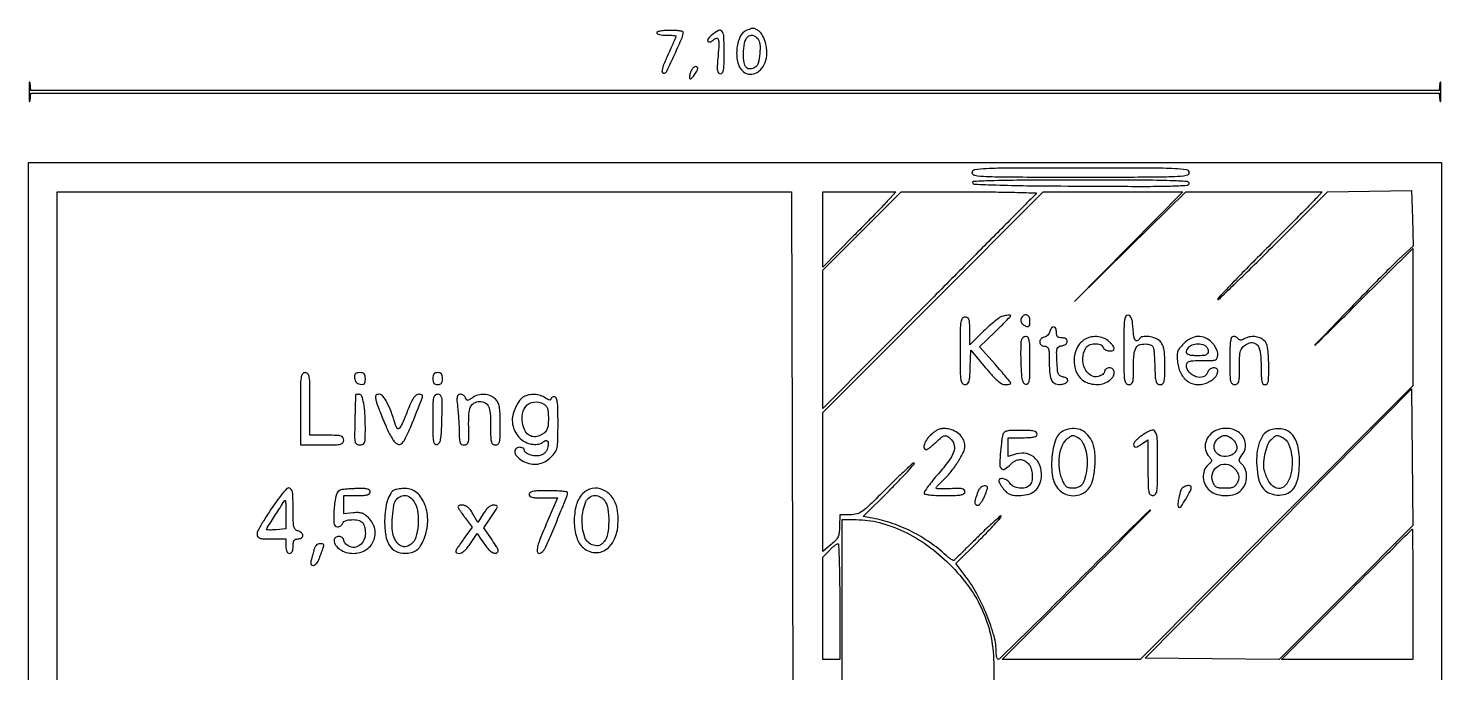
# Model space of a CAD drawing. Extents: x 42 to 629, y 10 to 640.
# Drawn here: x 42 to 629, y 372 to 640 of the extents above; entities that cross this region are included whole.
import ezdxf

# ---------------------------------------------------------------- set-up
doc = ezdxf.new("R2010")
doc.units = 0

msp = doc.modelspace()

# ---------------------------------------------------------------- linework, layer by layer
for points in [[(340.409037, 639.027669, 0.195965), (337.56986, 636.267394, 0.082685), (336.243035, 631.015665, 0.080342), (336.676527, 625.459896, 0.164441), (338.985872, 621.810357, 0.162628), (341.73813, 620.779974, 0.145166), (344.703046, 621.545029, 0.119446), (347.195996, 624.004377, 0.092505), (348.579506, 627.572109, 0.071212), (348.719135, 630.797725, 0.051438), (347.99693, 634.329444, 0.053553), (346.671198, 637.367216, 0.14115), (344.985656, 639.007677, 0.012192), (343.594823, 639.708955, 0.110006), (342.934309, 639.859087, 0.090476), (342.224935, 639.732864, 0.006932)], [(303, 638, 0.295869), (303.251055, 637.612873, 0.04382), (304.175, 637.29375, 0.037669), (305.467056, 637.07239, 0.023598), (307, 637, -0.008481), (308.533686, 636.973984, -0.014064), (309.825, 636.893755, -0.007689), (310.871983, 636.782831, -0.379222), (311, 636.638315, -0.100984), (310.94563, 636.37186, -0.000865), (310.11875, 634.43932, -0.002995), (309.149883, 632.222415, -0.001921), (308, 629.660273, 0.007077), (305.958078, 624.981967, 0.045937), (305.185455, 622.532772, 0.201187), (305.377372, 621.497541, 0.340339), (306.168338, 621.222779, 0.203738), (307.189054, 622.124767, 0.003371), (310.475654, 629.135878, 0.0054), (313.527648, 635.955273, 0.102864), (314, 638.226989, 0.354214), (313.753063, 638.531826, 0.017369), (312.384375, 638.772928, 0.021711), (310.608593, 638.944318, 0.013201), (308.5, 639, 0.017105), (306.39166, 638.927854, 0.027868), (304.615625, 638.70625, 0.026982), (303.292067, 638.391033, 0.332234)], [(325.860784, 637.08608, 0.0339), (325.011982, 636.2969, 0.054542), (324.418689, 635.508358, 0.074703), (324.145127, 634.836988, 0.261051), (324.266667, 634.402746, 0.152077), (324.65019, 634.200467, 0.098483), (325.155729, 634.206953, 0.081249), (325.707038, 634.421613, 0.063071), (326.216667, 634.816667, -0.109495), (327.649132, 635.729338, -0.416208), (328.513149, 635.32295, -0.098599), (328.813098, 633.280126, -0.010666), (328.467832, 628.5, 0.005772), (328.117978, 624.237334, 0.047963), (328.167388, 622.300579, 0.148595), (328.579915, 621.367785, 0.218212), (329.382512, 621, 0.248043), (330.213917, 621.439487, 0.105497), (330.70507, 622.641046, 0.038969), (330.945345, 625.037599, 0.005507), (331, 630, 0.010562), (330.86427, 636.424835, 0.14736), (330.111738, 638.587503, 0.371528), (328.669677, 638.928005, 0.05046)], [(344.93552, 635.577694, -0.157257), (345.833504, 633.334417, -0.039244), (345.794946, 629.335292, -0.038253), (345.147896, 625.438769, -0.194896), (343.885923, 623.693286, -0.114982), (341.789847, 622.973266, -0.242896), (340.233644, 623.585183, -0.14274), (339.27733, 625.63764, -0.038134), (339, 629.268615, -0.049093), (339.43348, 633.672847, -0.140586), (340.828097, 636.380962, -0.274585), (342.788924, 636.944671, -0.156778)], [(317.084336, 621.75, 0.02369), (316.792393, 620.851942, 0.03186), (316.619817, 620.014524, 0.033071), (316.569593, 619.331683, 0.191862), (316.698321, 619.001572, 0.426466), (317.288454, 618.993521, 0.027704), (318.547229, 620.420588, 0.030963), (319.686503, 622.066293, 0.136746), (320, 623.19113, 0.256948), (319.62183, 623.878434, 0.261696), (318.844527, 623.919558, 0.114566), (317.82945, 623.086561, 0.07358)], [(42.320074, 613.5, 0.004929), (42.344857, 610.986091, 0.02186), (42.43855, 609.510937, 0.62215), (42.577631, 609.46008, 0.172891), (42.723396, 609.75), (43.126717, 613), (335.5, 613), (627.873283, 613), (628.276604, 609.75, 0.172891), (628.422369, 609.46008, 0.62215), (628.56145, 609.510937, 0.02186), (628.655143, 610.986091, 0.004929), (628.679926, 613.5, 0.004929), (628.655143, 616.013909, 0.02186), (628.56145, 617.489063, 0.62215), (628.422369, 617.53992, 0.172891), (628.276604, 617.25), (627.873283, 614), (335.5, 614), (43.126717, 614), (42.723396, 617.25, 0.172891), (42.577631, 617.53992, 0.62215), (42.43855, 617.489063, 0.02186), (42.344857, 616.013909, 0.004929)], [(524, 580, -0.369158), (522.92677, 578.74448, -0.027963), (518.125, 578.261111, -0.010499), (508.503215, 578.035738, -0.000606), (479, 578, -0.000606), (449.496785, 578.035738, -0.010499), (439.875, 578.261111, -0.027963), (435.07323, 578.74448, -0.369158), (434, 580, -0.369158), (435.07323, 581.25552, -0.027963), (439.875, 581.738889, -0.010499), (449.496785, 581.964262, -0.000606), (479, 582, -0.000606), (508.503215, 581.964262, -0.010499), (518.125, 581.738889, -0.027963), (522.92677, 581.25552, -0.369158)], [(524, 575.489705, -0.396419), (523.145668, 574.581481, -0.008289), (516.399358, 574.280699, -0.007583), (505.00466, 574.134699, -0.000869), (479.333155, 574.239705, -0.001179), (456.728134, 574.424761, -0.005736), (443.916104, 574.706881, -0.003039), (435.171565, 575.053047, -0.310303), (434.249821, 575.75, -0.498713), (434.734311, 576.452714, -0.003493), (443.10154, 576.745378, -0.005902), (455.708479, 576.949295, -0.001092), (478.916667, 577, -0.000872), (504.749128, 576.95496, -0.0075), (516.28733, 576.741625, -0.008009), (523.145768, 576.401825, -0.39515)], [(611.186522, 544, 0.008587), (607.872438, 540.805901, 0.001605), (601.917929, 534.828125, 0.001719), (595.004342, 527.794618, 0.001571), (587.927839, 520.5, 0.00019), (576.341131, 508.471696, 0.951734), (576.411222, 508.397213, 0.018681), (577.960949, 509.820612, 0.000084), (593.787735, 525.491847), (617, 548.483694), (616.97583, 519.991847), (616.95166, 491.5), (560.388262, 434.75), (503.824864, 378), (475.168481, 378), (446.512098, 378), (477.5, 409, 0.000804), (489.345181, 420.887981, 0.001359), (499.229036, 430.89375, 0.000105), (508.020787, 439.846232, 0.664832), (507.956258, 440, 0.196844), (507.587101, 439.848809, 0.0001), (498.491946, 430.89375, 0.001325), (488.385397, 420.885992, 0.000805), (476.483886, 409, -0.001168), (464.565527, 397.114447, -0.001911), (454.405346, 387.10625, -0.000208), (445.304007, 378.216746, -0.195746), (444.771579, 378, -0.282261), (444.473729, 378.182699, -0.050183), (444.226651, 378.819533, -0.041338), (444.05594, 379.720836, -0.026145), (444, 380.789901, 0.067114), (443.077782, 387.629519, 0.028956), (440.126901, 396.359841, 0.028483), (435.945124, 405.224235, 0.03893), (431.141593, 412.627427), (427.216252, 417.754854), (436.608126, 427.107677, 0.004627), (440.207804, 430.759356, 0.007163), (443.241137, 433.985228, 0.002841), (445.770508, 436.785353, 0.184284), (446, 437.386867, 0.641242), (445.742147, 437.505251, 0.003875), (443.190965, 435.27792, 0.008301), (440.105947, 432.449233, 0.004623), (436.437327, 428.906617, -0.000066), (432.739669, 425.270268, -0.000103), (429.55216, 422.137734, -0.000028), (426.770034, 419.405024, -0.003649), (426.426896, 419.072902, -0.321674), (426.114688, 419.029113, -0.022495), (425.305918, 419.500899, -0.025184), (424.322008, 420.208409, -0.015679), (423.239569, 421.129665, 0.033524), (416.322306, 426.603822, 0.033828), (408.755704, 431.086216, 0.034387), (400.781103, 434.443066, 0.037496), (392.647222, 436.560979), (388.794443, 437.261144), (399.597079, 448.097381, 0.004331), (403.703335, 452.288399, 0.007213), (407.079566, 455.897348, 0.00208), (409.910784, 459.038761, 0.397891), (409.899715, 459.433618, 0.399003), (409.505205, 459.443919, 0.002032), (406.335079, 456.565243, 0.007129), (402.694964, 453.136024, 0.00428), (398.466912, 448.966809, -0.003566), (391.536952, 442.113735, -0.036935), (388.465922, 439.533064, -0.087913), (386.099123, 438.390821, -0.068674), (383.267054, 438), (379, 438), (378.927803, 433.25, -0.024273), (378.755147, 430.544701, -0.080014), (378.276463, 428.828181, -0.083595), (377.295487, 427.389517, -0.028053), (375.427803, 425.651508), (372, 422.803016), (372.003099, 451.651508), (372.006198, 480.5), (417.73015, 526.25), (463.454102, 572), (492.468716, 572), (521.483331, 572), (498.991666, 549.269824), (476.5, 526.539647), (499.590356, 549.269824), (522.680713, 572), (551.014671, 572), (579.348628, 572), (576.924314, 569.360744, -0.009058), (575.229735, 567.58171, -0.000451), (569.557455, 561.849081, -0.000727), (562.800606, 555.05244, -0.000525), (555.25, 547.495314, 0.002133), (547.870172, 540.061461, 0.003437), (541.654688, 533.659381, 0.000671), (536.237922, 527.987493, 0.192593), (536, 527.392723, 0.660088), (536.250742, 527.285548, 0.000549), (542.682812, 533.448556, 0.003107), (550.024823, 540.587138, 0.001809), (558.75, 549.239039), (581.5, 571.961772), (599, 572.230886), (616.5, 572.5), (616.796418, 561), (617.092837, 549.5)], [(399.924314, 569.32578, -0.007721), (398.359156, 567.651963, -0.000735), (394.46683, 563.628033, -0.000938), (389.809838, 558.845717, -0.00074), (384.75, 553.684482), (372, 540.717405), (372, 556.358702), (372, 572), (387.174314, 572), (402.348628, 572)], [(460.577833, 571.25, 0.001723), (459.971641, 570.644059, 0.000002), (447.145356, 557.734303, 0.000018), (432.800632, 543.295063, 0.000011), (415.911166, 526.292309), (372, 482.084617), (372, 510.781272), (372, 539.477926), (388.238634, 555.738963), (404.477268, 572), (432.9053, 572, -0.002475), (443.754855, 571.946295, -0.004299), (452.76067, 571.779688, -0.001055), (460.457772, 571.55482, -0.658221)], [(446.5, 520.294427, 0.095601), (445.404002, 519.80087, 0.013323), (443.398438, 518.306413, 0.014838), (441.098112, 516.381772, 0.012098), (438.75, 514.191732), (433, 508.562607), (433, 514.281303, 0.009164), (432.939787, 517.566364, 0.075086), (432.662567, 519.035163, 0.189446), (432.057168, 519.738236, 0.121963), (431, 520, 0.235138), (429.887801, 519.446349, 0.126958), (429.285714, 518, 0.033055), (429.042793, 514.801805, 0.002431), (429, 506, 0.00249), (429.043421, 497.279591, 0.032229), (429.284932, 494.039192, 0.120146), (429.872294, 492.559939, 0.243041), (430.95619, 492, 0.1554), (432.000213, 492.332512, 0.163766), (432.633085, 493.201463, 0.058991), (432.978821, 495.028883, 0.007019), (433.20619, 499.151165), (433.5, 506.30233), (439.450713, 499.151165, 0.010861), (442.330758, 495.839156, 0.029797), (444.546387, 493.674559, 0.042405), (446.314223, 492.387196, 0.137011), (447.700713, 492, 0.024665), (448.58184, 492.043493, 0.039219), (449.324584, 492.17638, 0.046519), (449.852923, 492.368287, 0.290104), (450, 492.600444, 0.172233), (449.857408, 493.002115, 0.002121), (448.093673, 495.154492, 0.005985), (445.997774, 497.629283, 0.003846), (443.510377, 500.4519), (437.020753, 507.702913), (443.510377, 513.93457, 0.003126), (445.998073, 516.353456, 0.004967), (448.093673, 518.458138, 0.001364), (449.888418, 520.306899, 0.194354), (450, 520.583113, 0.323995), (449.828432, 520.82009, 0.100284), (449.365021, 520.874842, 0.033237), (448.441703, 520.736482, 0.004327)], [(454.322898, 519.399075, 0.089203), (454.193534, 518.720843, 0.07897), (454.299018, 518.008817, 0.080028), (454.617582, 517.372891, 0.095843), (455.104283, 516.914388, 0.038296), (456.564468, 516.139447, 0.232123), (457.395857, 516.176726, 0.232998), (457.873075, 516.856634, 0.03856), (458, 518.5, 0.119778), (457.600617, 520.14326, 0.216845), (456.534089, 520.982817, 0.233995), (455.269027, 520.700036, 0.131946)], [(497, 506.573324, 0.002307), (497.042368, 497.388903, 0.0318), (497.284309, 494.071666, 0.122684), (497.884688, 492.570836, 0.24104), (499, 492, 0.148316), (500.073673, 492.32565, 0.181219), (500.682227, 493.172194, 0.060193), (500.946812, 494.990622, 0.006062), (501, 499.377555, -0.021201), (501.224532, 504.670399, -0.114849), (502.105105, 507.386716, -0.200517), (503.821831, 508.645851, -0.088027), (506.689528, 508.822258, -0.074641), (508.363481, 508.371261, -0.205712), (509.181538, 507.498152, -0.073487), (509.548515, 505.691351, -0.004621), (509.790442, 500.25, 0.00558), (510.015397, 495.400136, 0.052233), (510.351906, 493.339588, 0.157722), (510.983962, 492.373009, 0.171351), (512.040442, 492, 0.164703), (513.090486, 492.355536, 0.171047), (513.688764, 493.270639, 0.054661), (513.948134, 495.239201, 0.005447), (514, 500, 0.009023), (513.921557, 504.346312, 0.040348), (513.625, 506.875, 0.069191), (513.026722, 508.590516, 0.078078), (512, 510, 0.104855), (510.054094, 511.265049, 0.062681), (507.364287, 511.929869, 0.066645), (504.848609, 511.889652, 0.220509), (503.5, 511, -0.150694), (502.55072, 510.17063, -0.371603), (501.730574, 510.417724, -0.106642), (501.118952, 512.072143, -0.021007), (500.80226, 515.240634, 0.014771), (500.571935, 517.876727, 0.059101), (500.195722, 519.449745, 0.109659), (499.609692, 520.36149, 0.149402), (498.75, 520.813958, 0.319008), (497.798902, 520.378066, 0.100632), (497.274313, 518.810123, 0.028068), (497.043942, 515.332847, 0.002508)], [(454.425484, 510.666411, 0.080148), (454.236713, 509.765087, 0.006014), (454.150171, 507.255491, 0.008193), (454.131924, 504.244101, 0.006134), (454.206869, 500.92747, 0.006673), (454.428622, 496.330904, 0.04205), (454.768785, 494.01117, 0.099856), (455.337164, 492.767595, 0.190827), (456.25, 492.187735, 0.254458), (457.172769, 492.482856, 0.147333), (457.714867, 493.549111, 0.040489), (457.952782, 495.997685, 0.003982), (458, 501.926676, 0.005001), (457.945454, 507.379632, 0.032727), (457.711994, 510.10552, 0.08105), (457.254856, 511.519878, 0.281187), (456.468615, 512, 0.079427), (455.844943, 511.900298, 0.065403), (455.236749, 511.608258, 0.066643), (454.735525, 511.176243, 0.090225)], [(466.313926, 514.092454, -0.076712), (465.981704, 513.325776, -0.055901), (465.401283, 512.598717, -0.055901), (464.674224, 512.018296, -0.076712), (463.907546, 511.686074, 0.137684), (462.534188, 510.88246, 0.200837), (462.031922, 509.592571, 0.229825), (462.617124, 508.459891, 0.161921), (464, 508, -0.140474), (465.069552, 507.693463, -0.184439), (465.6773, 506.890306, -0.064066), (465.945096, 505.17688, -0.006771), (466, 501.122445, 0.023888), (466.230015, 496.310766, 0.10636), (467.081069, 493.63051, 0.190211), (468.663946, 492.362278, 0.111777), (471.11663, 492.173236, 0.076228), (472.895757, 492.719431, 0.227391), (473.669719, 493.689171, 0.318314), (473.283121, 494.629845, 0.106324), (471.807632, 495.172897, -0.096283), (470.542237, 495.610266, -0.167841), (469.823603, 496.440525, -0.074375), (469.443692, 498.045738, -0.009014), (469.204244, 501.674453, -0.007463), (469.079616, 505.456804, -0.079293), (469.294363, 506.978004, -0.196604), (469.931435, 507.755021, -0.088964), (471.204244, 508.174453, 0.115955), (472.852753, 508.817159, 0.243148), (473.484031, 509.997458, 0.281721), (472.859342, 511.051242, 0.131183), (471.25, 511.420599, -0.055027), (470.158466, 511.502255, -0.151336), (469.482957, 511.858241, -0.146756), (469.114667, 512.542166, -0.050677), (469, 513.670599, 0.085743), (468.72288, 515.274715, 0.274843), (467.920674, 515.939806, 0.286356), (466.984599, 515.541826, 0.089041)], [(480.360323, 510.539827, 0.130032), (477.472877, 507.119863, 0.100552), (476.298838, 502.36616, 0.101634), (477.076392, 497.574602, 0.136039), (479.672043, 494.043331, 0.083666), (482.22496, 492.650076, 0.072336), (485.227049, 492.078281, 0.073336), (488.227827, 492.387306, 0.090743), (490.777494, 493.556704, 0.090769), (492.371526, 495.172097, 0.140118), (492.983259, 497.022532, 0.212271), (492.430727, 498.416083, 0.196207), (491, 499, 0.072399), (490.235734, 498.888753, 0.087292), (489.5875, 498.564972, 0.100465), (489.154144, 498.083801, 0.13402), (489, 497.519052, -0.155025), (488.804272, 496.902945, -0.069426), (488.216064, 496.276377, -0.059027), (487.352187, 495.734266, -0.049189), (486.331282, 495.368298, -0.209801), (483.176339, 495.902395, -0.142031), (480.772214, 498.714639, -0.114457), (479.930091, 502.929054, -0.115686), (481.035184, 507.065741, -0.16589), (482.476995, 508.410582, -0.090905), (484.849347, 508.992433, -0.097529), (487.136167, 508.681263, -0.22223), (488.361626, 507.5, 0.188041), (489.246798, 506.526965, 0.086522), (490.916024, 506.031953, 0.106402), (492.427603, 506.178014, 0.32653), (493, 506.961045, 0.13221), (492.866145, 507.458419, 0.026125), (492.35711, 508.238726, 0.02602), (491.649286, 509.109937, 0.021616), (490.811439, 509.961045, 0.099294), (488.574001, 511.339254, 0.074845), (485.739198, 511.927882, 0.074043), (482.825856, 511.657648, 0.092942)], [(521.798406, 508.952252, 0.026253), (520.105869, 507.071991, 0.091404), (519.328387, 505.642395, 0.085772), (519.086274, 503.980656, 0.021453), (519.276952, 501.235249, 0.095322), (520.769203, 496.450386, 0.131586), (523.835081, 493.185991, 0.14224), (527.928577, 492.042082, 0.119165), (532.315741, 493.149704, 0.037305), (533.935169, 494.162945, 0.066069), (535.069071, 495.252832, 0.079562), (535.741372, 496.442282, 0.086065), (535.984687, 497.75, 0.275115), (535.41647, 498.731693, 0.17239), (534.06883, 498.959878, 0.124756), (532.542019, 498.274519, 0.162627), (531.710251, 497, -0.261453), (529.977533, 495.20317, -0.1591), (526.947474, 495.274247, -0.128434), (524.076468, 497.215222, -0.182189), (523, 500.071429, -0.14568), (523.302341, 501.087093, -0.177767), (524.092593, 501.675824, -0.064574), (525.753049, 501.942869, -0.007623), (529.5, 502, 0.006299), (533.647274, 502.05225, 0.087234), (535.111607, 502.347902, 0.229103), (535.779334, 503.06882, 0.074307), (536, 504.545455, 0.075857), (535.824198, 505.697555, 0.038394), (535.278977, 507.064205, 0.037017), (534.484837, 508.418504, 0.045294), (533.545455, 509.545455, 0.090972), (530.799657, 511.439933, 0.118795), (527.810979, 512.002409, 0.111338), (524.748969, 511.147654, 0.072983)], [(541, 502, 0.003852), (541.047257, 495.866382, 0.045528), (541.3, 493.5, 0.160003), (541.909584, 492.42216, 0.186821), (543, 492, 0.148316), (544.073673, 492.32565, 0.181219), (544.682227, 493.172194, 0.060193), (544.946812, 494.990622, 0.006062), (545, 499.377555, -0.0148), (545.141892, 504.169998, -0.085944), (545.717895, 506.6227, -0.141521), (546.950882, 508.137156, -0.066166), (549.221061, 509.302276, -0.187477), (551.310349, 509.242472, -0.182165), (552.842301, 507.787457, -0.088024), (553.742308, 504.599777, -0.024901), (554, 499.428571, 0.007764), (554.059956, 495.567661, 0.042072), (554.300481, 493.488095, 0.099111), (554.759206, 492.393418, 0.249066), (555.5, 492, 0.393926), (556.992877, 493.392205, 0.021923), (557.172863, 500.334373, 0.024792), (556.696051, 507.388418, 0.181496), (555.171259, 510.345012, 0.087639), (553.435356, 511.43511, 0.076724), (551.348232, 511.929867, 0.073421), (549.124849, 511.780744, 0.069574), (546.994947, 510.997296, -0.037319), (546.13183, 510.615166, -0.085757), (545.433998, 510.494591, -0.122593), (544.895305, 510.628687, -0.133099), (544.501671, 510.997296, 0.088053), (544.158675, 511.381163, 0.053314), (543.640716, 511.705456, 0.051312), (543.038146, 511.925633, 0.062027), (542.440983, 512, 0.298997), (541.712532, 511.521625, 0.066483), (541.286025, 510.015073, 0.030398), (541.0564, 507.23248, 0.005389)], [(530.418213, 508.393011, -0.093632), (531.022963, 508.019628, -0.066804), (531.53535, 507.408253, -0.064844), (531.881759, 506.662047, -0.076427), (532, 505.893011, -0.116622), (531.772963, 504.932859, -0.178926), (531.155709, 504.355167, -0.085373), (529.924976, 504.069773, -0.014383), (527.5, 504, -0.01852), (525.496591, 504.074233, -0.051836), (524.115385, 504.322222, -0.088723), (523.287744, 504.730437, -0.238261), (523, 505.3, -0.16202), (523.629203, 507.190768, -0.134112), (525.311989, 508.50128, -0.10873), (527.748227, 508.940632, -0.08224)], [(155, 482), (155, 467), (164, 467, 0.004487), (169.467166, 467.049067, 0.050222), (171.625, 467.305556, 0.168559), (172.613791, 467.915397, 0.17273), (173, 469, 0.142406), (172.688767, 470.070611, 0.183695), (171.875, 470.678571, 0.063075), (170.135837, 470.945542, 0.006583), (166, 471), (159, 471), (159, 484, 0.002682), (158.95637, 492.134523, 0.035495), (158.711538, 495.125, 0.134742), (158.106787, 496.477318, 0.224251), (157, 497, 0.245279), (155.882367, 496.416641, 0.119596), (155.283333, 494.875, 0.030926), (155.042075, 491.469187, 0.002222)], [(177.49547, 494.75, 0.068397), (177.705128, 493.757189, 0.098431), (178.166349, 492.989375, 0.099934), (178.880116, 492.464098, 0.072408), (179.828351, 492.180449, 0.053495), (180.933226, 492.137104, 0.18596), (181.569803, 492.43322, 0.157455), (181.90616, 493.120148, 0.035763), (182, 494.430449, 0.042426), (181.890313, 495.720814, 0.142849), (181.523026, 496.474638, 0.156024), (180.830905, 496.874683, 0.053685), (179.667119, 497, 0.048521), (178.526002, 496.889002, 0.153485), (177.859487, 496.52616, 0.158457), (177.532825, 495.855713, 0.052702)], [(210, 494.5, 0.044917), (210.106468, 493.317234, 0.124434), (210.45, 492.5625, 0.149477), (211.064742, 492.142566, 0.07578), (212, 492, 0.07578), (212.935258, 492.142566, 0.149477), (213.55, 492.5625, 0.124434), (213.893532, 493.317234, 0.044917), (214, 494.5, 0.044917), (213.893532, 495.682766, 0.124434), (213.55, 496.4375, 0.149477), (212.935258, 496.857434, 0.07578), (212, 497, 0.07578), (211.064742, 496.857434, 0.149477), (210.45, 496.4375, 0.124434), (210.106468, 495.682766, 0.044917)], [(177.93874, 487.75, 0.052898), (177.911405, 487.548148, 0.000124), (177.82581, 484.5625, 0.000814), (177.735655, 481.197493, 0.000506), (177.640321, 477.25, 0.003108), (177.526852, 470.543717, 0.052336), (177.734419, 468.339101, 0.206047), (178.402024, 467.373365, 0.140803), (179.701581, 467, 0.099619), (180.989027, 467.259078, 0.214947), (181.663678, 467.983003, 0.075956), (181.943237, 469.563137, 0.006279), (181.988994, 473.75, 0.012794), (181.8221, 479.880443, 0.032265), (181.299802, 484.312264, 0.043655), (180.499437, 487.214669, 0.313304), (179.369158, 488, 0.017121), (178.840061, 487.981878, 0.026144), (178.384195, 487.926562, 0.023962), (178.033859, 487.847874, 0.271822)], [(186.46921, 485.25, 0.02591), (186.932629, 483.731926, 0.005304), (187.917628, 481.104688, 0.005572), (189.130084, 478.073052, 0.005209), (190.436638, 475, 0.011771), (192.074561, 471.48412, 0.034215), (193.424216, 469.169556, 0.05123), (194.617716, 467.748793, 0.156373), (195.732851, 467.196983, 0.251175), (197.222874, 467.728912, 0.065978), (198.711663, 469.88664, 0.021998), (200.833623, 474.535358, 0.001863), (205.719382, 486.75, 0.143947), (205.765147, 487.252396, 0.173916), (205.523236, 487.656445, 0.119369), (204.984714, 487.916131, 0.052976), (204.195358, 488, 0.161679), (203.063371, 487.624138, 0.083542), (202.021289, 486.534151, 0.044819), (200.894217, 484.503315, 0.0108), (199.410379, 480.949013, -0.006818), (197.295792, 475.768192, -0.077258), (196.131695, 473.892153, -0.447418), (195.268913, 473.875055, -0.118967), (194.503687, 475.235479, 0.018035), (192.816705, 480.472556, 0.034364), (191.028236, 484.516538, 0.04143), (189.281985, 487.253517, 0.234163), (187.775449, 488, 0.058747), (186.759151, 487.880177, 0.226938), (186.27891, 487.491002, 0.150057), (186.169168, 486.742373, 0.023038)], [(210, 477.426676, 0.003739), (210.046696, 471.182953, 0.038603), (210.283456, 468.620232, 0.141275), (210.824156, 467.500853, 0.263156), (211.75, 467.188402, 0.211012), (212.68151, 467.83267, 0.090154), (213.240883, 469.27503, 0.035666), (213.568467, 472.018601, 0.004927), (213.784983, 477.761727, 0.003448), (213.919234, 484.174641, 0.045864), (213.73624, 486.527227, 0.172283), (213.145137, 487.582722, 0.18173), (212.034983, 488, 0.188369), (210.917623, 487.563561, 0.16033), (210.298116, 486.451055, 0.044063), (210.045934, 483.988945, 0.0035)], [(220.357544, 481.853309, -0.006151), (220.603614, 479.181518, -0.004607), (220.811278, 476.233424, -0.004658), (220.955381, 473.453714, -0.01062), (221, 471.353309, 0.014707), (221.070613, 468.953119, 0.095032), (221.367028, 467.784061, 0.189848), (221.979002, 467.20502, 0.095924), (223.037833, 467, 0.141778), (224.138078, 467.31838, 0.193177), (224.736798, 468.146849, 0.061344), (224.956839, 469.947431, 0.005563), (224.90214, 474.484037, -0.020475), (224.995418, 479.735119, -0.087036), (225.715761, 482.779523, -0.162523), (227.158247, 484.397232, -0.13083), (229.422445, 485, -0.116141), (231.700072, 484.463715, -0.173321), (233.103402, 483.002144, -0.088619), (233.81735, 480.147377, -0.017073), (234, 474.8, 0.005562), (234.051929, 470.131968, 0.057251), (234.314103, 468.225, 0.178181), (234.923195, 467.341652, 0.154838), (236, 467, 0.165398), (237.081504, 467.367819, 0.1727), (237.691176, 468.3125, 0.052938), (237.94985, 470.365904, 0.004884), (238, 475.5, 0.008091), (237.924472, 480.167298, 0.038985), (237.632353, 482.805147, 0.069381), (237.035762, 484.565463, 0.080195), (236, 486, 0.100761), (233.952656, 487.354724, 0.082839), (231.389304, 487.923662, 0.080368), (228.708251, 487.634926, 0.086046), (226.32398, 486.514371, -0.015608), (225.086382, 485.703889, -0.138013), (224.463939, 485.528742, -0.247997), (224.028507, 485.758867, -0.05807), (223.632859, 486.514371, 0.088688), (223.289846, 487.082318, 0.066536), (222.738542, 487.563597, 0.065633), (222.07142, 487.88893, 0.080839), (221.388928, 488, 0.176985), (220.557027, 487.696011, 0.177806), (220.119092, 486.927904, 0.060259), (220.045887, 485.333212, 0.007411)], [(247.749978, 486.919889, 0.099908), (246.042856, 485.402676, 0.046722), (244.485897, 482.872862, 0.045808), (243.372256, 479.973895, 0.069248), (243.003738, 477.29966, 0.084206), (243.572008, 473.976237, 0.077749), (245.210339, 470.923473, 0.080836), (247.630801, 468.614927, 0.104116), (250.463265, 467.440914, 0.029676), (252.082172, 467.235662, 0.045592), (253.493692, 467.270031, 0.05443), (254.658942, 467.53577, 0.090181), (255.535128, 468.029153, -0.075968), (256.798002, 468.788012, -0.319522), (257.611692, 468.598262, -0.204283), (257.948287, 467.583006, -0.040777), (257.628801, 465.657163, -0.069903), (257.203056, 464.607972, -0.068), (256.501545, 463.705674, -0.067118), (255.574396, 463.0152, -0.065137), (254.488186, 462.586391, -0.085578), (252.437111, 462.431931, -0.066427), (250.253027, 462.939252, -0.07521), (248.560976, 463.888008, -0.23141), (248, 465.035184, 0.196715), (247.849156, 465.403753, 0.086308), (247.4125, 465.716585, 0.066223), (246.765503, 465.929, 0.046275), (246, 466, 0.202808), (244.433136, 465.337194, 0.268897), (244.065123, 463.865617, 0.134024), (245.279771, 461.870055, 0.068369), (247.684259, 460.149704, 0.07543), (250.647458, 459.121683, 0.084647), (253.662792, 459.078046, 0.084243), (256.533688, 460.03743, 0.073834), (259.076923, 461.923077, 0.046212), (260.80333, 464.001936, 0.099033), (261.618056, 465.911578, 0.047173), (261.938177, 468.769194, 0.004321), (262, 475.923077, 0.004515), (261.946052, 481.897624, 0.029143), (261.716146, 484.903846, 0.068441), (261.274775, 486.490808, 0.299191), (260.5, 487, 0.068712), (259.926677, 486.920837, 0.085029), (259.440625, 486.689593, 0.099884), (259.115625, 486.346258, 0.140632), (259, 485.943296, -0.315737), (258.810193, 485.672683, -0.143156), (258.355897, 485.643982, -0.068119), (257.642663, 485.910261, -0.029426), (256.777494, 486.443296, 0.076172), (254.702624, 487.468605, 0.063627), (252.282234, 487.908611, 0.064225), (249.852399, 487.724736, 0.081079)], [(256.065741, 483.964816, -0.096905), (257.009261, 483.194619, -0.095288), (257.599778, 482.121313, -0.06076), (257.911168, 480.516152, -0.017562), (258, 477.987869, -0.018323), (257.901177, 475.292076, -0.071346), (257.544759, 473.665675, -0.100267), (256.817894, 472.501273, -0.058276), (255.548963, 471.440125, -0.09087), (253.265818, 470.478062, -0.125753), (251.054254, 470.550269, -0.130443), (249.205434, 471.664174, -0.1018), (247.942716, 473.650669, -0.09863), (247.077297, 478.794069, -0.160657), (248.575004, 482.915995, -0.20101), (251.90793, 484.766985, -0.151548)], [(417.194678, 471.510357, 0.058523), (415.344187, 469.541346, 0.073133), (414.161762, 467.332303, 0.131749), (414.024476, 465.691304, 0.362841), (414.851686, 465, 0.148199), (415.341219, 465.148355, 0.014022), (416.375333, 465.88125, 0.016971), (417.578106, 466.850972, 0.012564), (418.842584, 468, -0.016651), (421.302634, 470.199009, -0.135898), (422.662698, 470.816171, -0.205005), (423.866418, 470.510657, -0.045598), (425.463534, 469.040295, -0.147875), (426.582958, 466.674418, -0.131236), (426.275921, 463.960653, -0.068244), (424.27909, 460.390109, -0.016117), (419.982202, 455.059391, 0.006988), (417.690056, 452.319667, 0.010233), (415.757272, 449.840798, 0.006013), (414.212845, 447.721465, 0.155671), (414, 447.054393, 0.354824), (414.37159, 446.596692, 0.020882), (416.265378, 446.281012, 0.02156), (418.932969, 446.066335, 0.009298), (422.5, 446, 0.00607), (427.118747, 446.056075, 0.040148), (429.41253, 446.29673, 0.105061), (430.575342, 446.780348, 0.246652), (431, 447.588821, 0.197678), (430.680836, 448.364556, 0.147254), (429.85893, 448.811158, 0.056516), (428.222573, 448.962828, 0.008977), (424.998178, 448.838821, -0.008771), (422.69697, 448.749368, -0.014662), (420.759926, 448.764883, -0.008361), (419.196367, 448.84948, -0.394568), (418.998178, 449.062909, -0.175167), (419.12171, 449.40127, -0.008443), (419.920202, 450.323234, -0.012931), (420.933354, 451.396702, -0.008882), (422.134425, 452.562909, 0.036852), (425.212407, 455.905436, 0.026693), (428.142772, 460.03473, 0.025024), (430.396305, 464.028154, 0.116454), (431, 466.584997, 0.109745), (430.472036, 468.961446, 0.087453), (428.960171, 471.116822, 0.081098), (426.68065, 472.753848, 0.075721), (423.944678, 473.629665, 0.038058), (421.982826, 473.792027, 0.077836), (420.459659, 473.563589, 0.071251), (418.995196, 472.862507, 0.027697)], [(446.581741, 470.75, 0.016572), (446.374396, 469.519768, 0.004007), (446.115369, 467.471875, 0.004108), (445.856202, 465.116406, 0.004071), (445.634942, 462.75, 0.024421), (445.487484, 458.684552, 0.215357), (446.229589, 457.09509, 0.339862), (447.615202, 457.01947, 0.046205), (450, 459, -0.072462), (451.883951, 460.404815, -0.118739), (453.798041, 460.913357, -0.126594), (455.646727, 460.483353, -0.088945), (457.345012, 459.171259, -0.10835), (458.466639, 457.210959, -0.063378), (458.945799, 454.536182, -0.065004), (458.739131, 451.930616, -0.145111), (457.8, 450.2, -0.138498), (456.019454, 449.203677, -0.08374), (453.59156, 449.038771, -0.084404), (451.262736, 449.677483, -0.145121), (449.767927, 451, 0.107169), (448.585346, 452.215262, 0.088186), (446.921813, 452.93747, 0.13369), (445.560807, 452.893722, 0.329409), (445, 452.134859, 0.117439), (445.115258, 451.65091, 0.016758), (445.60882, 450.749863, 0.018289), (446.278991, 449.707092, 0.014683), (447.07258, 448.634859, 0.045391), (448.317348, 447.31793, 0.08154), (449.573978, 446.529877, 0.071445), (451.130497, 446.124544, 0.028034), (453.350074, 446, 0.05621), (456.956977, 446.406775, 0.099387), (459.67814, 447.630883, 0.110319), (461.53293, 449.70264, 0.08143), (462.585726, 452.605268, 0.106058), (462.461943, 457.386963, 0.131804), (460.339459, 461.278564, 0.143654), (456.719129, 463.370882, 0.134926), (452.445152, 463.244548), (449, 462.187201), (449, 466.093601), (449, 470), (455, 470, 0.010614), (458.035942, 470.064452, 0.050675), (459.75, 470.3125, 0.113455), (460.662288, 470.77697, 0.222027), (461, 471.5, 0.241099), (460.62337, 472.235664, 0.10357), (459.586509, 472.696282, 0.044455), (457.621211, 472.938845, 0.008488), (454.019052, 473, 0.007026), (449.817383, 472.940959, 0.066516), (448.044107, 472.65308, 0.166429), (447.117213, 471.986298, 0.10469)], [(472.20557, 472.952402, 0.213605), (468.774109, 469.401251, 0.063932), (467.094767, 461.880255, 0.062494), (467.358808, 453.841381, 0.150248), (469.954251, 448.548697, 0.101578), (472.716937, 446.600706, 0.10359), (476.004043, 445.916426, 0.103465), (479.292688, 446.608447, 0.101095), (482.059449, 448.56328, 0.128546), (484.013986, 452.153845, 0.042384), (484.967675, 458.136078, 0.04274), (484.892559, 464.36644, 0.095228), (483.553965, 468.895644, 0.081749), (481.492154, 471.662646, 0.106388), (478.814115, 473.324147, 0.104696), (475.655463, 473.752166, 0.077079)], [(477.985656, 470.007677, -0.144132), (479.744696, 468.275548, -0.056717), (481.061417, 465.103896, -0.051582), (481.753721, 461.236062, -0.052613), (481.632399, 457.334709, -0.025062), (480.850934, 453.189354, -0.091481), (479.766999, 450.754903, -0.143147), (478.183382, 449.460922, -0.100517), (475.91379, 449, -0.048769), (474.289362, 449.158822, -0.116892), (473.195059, 449.657585, -0.099525), (472.336518, 450.652365, -0.029469), (471.448973, 452.467881, -0.0701), (470.207812, 457.213503, -0.061933), (470.248072, 462.328572, -0.06698), (471.472607, 466.834728, -0.131303), (473.736157, 469.75, -0.016124), (475.044276, 470.67841, -0.131861), (475.732663, 470.908654, -0.124783), (476.460362, 470.770423, -0.01385)], [(504.253199, 470.75, 0.023886), (503.019689, 469.796903, 0.029751), (501.97496, 468.79375, 0.030591), (501.223137, 467.873581, 0.15371), (501.017281, 467.25, 0.144641), (501.260245, 466.383792, 0.279836), (501.880867, 466.072953, 0.111076), (502.995647, 466.421011, 0.021788), (504.777494, 467.556704), (507, 469.113408), (507, 457.556704, 0.003146), (507.045119, 450.385031, 0.039716), (507.293265, 447.694588, 0.14663), (507.901015, 446.475737, 0.207155), (509, 446, 0.22979), (510.109491, 446.538325, 0.130799), (510.712963, 447.9375, 0.034233), (510.956805, 451.03185, 0.00255), (511, 459.5, 0.006383), (510.871415, 469.571317, 0.129384), (510.025899, 472.480205, 0.383052), (508.229408, 473.033887, 0.044387)], [(535.465282, 473.048476, 0.109653), (532.642833, 471.102853, 0.118022), (531.000376, 468.19303, 0.124456), (530.899796, 464.978165, 0.130534), (532.349005, 462.166847, -0.029141), (533.219326, 461.084634, -0.1838), (533.395061, 460.411834, -0.167047), (533.086883, 459.755674, -0.023147), (531.974005, 458.709771, 0.129219), (530.379672, 456.407538, 0.103042), (529.946791, 453.407713, 0.099535), (530.749239, 450.396844, 0.111813), (532.634859, 448.07258, 0.095317), (535.774933, 446.451939, 0.07633), (539.553493, 445.94244, 0.079366), (543.166125, 446.587646, 0.120953), (545.825686, 448.314451, 0.097425), (547.342703, 450.734392, 0.08274), (547.944626, 453.694493, 0.086472), (547.548218, 456.569652, 0.123361), (546.196369, 458.75, -0.030147), (545.162719, 459.881551, -0.179136), (544.910998, 460.627568, -0.135446), (545.170481, 461.471363, -0.014732), (546.324963, 463.169571, 0.18328), (547.510953, 467.557393, 0.185614), (545.479958, 471.599594, 0.15356), (540.848937, 473.742573, 0.129152)], [(542.171259, 469.345012, -0.085735), (543.504667, 467.641689, -0.134414), (543.918741, 465.840018, -0.148302), (543.347635, 464.203593, -0.112765), (541.906859, 462.950153, -0.141953), (538.495853, 462.225353, -0.175536), (535.548726, 463.54209, -0.208263), (534.438182, 466.225215, -0.181282), (535.564855, 469.071664, -0.068986), (537.168284, 470.415319, -0.130324), (538.768634, 470.911311, -0.12866), (540.418817, 470.551709, -0.066369)], [(557.20557, 472.952402, 0.142863), (554.911242, 471.15161, 0.073138), (553.221787, 467.870629, 0.058878), (552.273024, 463.459965, 0.039482), (552.193843, 458.2967, 0.039228), (552.959937, 452.938209, 0.097499), (554.549426, 449.328665, 0.127575), (557.075246, 447.167175, 0.094957), (560.631661, 446.203169, 0.095533), (564.313321, 446.628935, 0.13475), (567.073554, 448.41185, 0.110683), (568.889757, 451.666939, 0.051477), (569.787076, 456.445959, 0.053954), (569.56985, 465.110708, 0.130332), (567.140306, 470.986573, 0.191406), (562.841526, 473.570897, 0.137023)], [(562.960558, 470.021109, -0.167929), (565.32651, 467.464295, -0.066943), (566.665179, 462.812558, -0.061409), (566.794491, 457.393265, -0.07438), (565.551027, 452.467881, -0.130462), (563.293283, 449.530033, -0.25022), (560.442068, 449.053133, -0.171526), (557.590787, 451.286159, -0.069083), (555.505392, 455.848762, -0.082274), (555.110924, 458.94827, -0.038551), (555.574865, 462.976945, -0.038195), (556.619643, 466.780497, -0.110692), (558.072082, 469.072082, -0.018411), (559.554049, 470.44875, -0.13074), (560.428826, 470.873211, -0.146688), (561.350894, 470.781116, -0.025142)], [(543.618798, 456.459036, -0.033585), (544.407979, 455.057707, -0.08452), (544.72747, 453.934433, -0.09096), (544.645993, 452.819513, -0.043316), (544.163289, 451.459036, -0.059901), (543.397823, 450.202609, -0.115441), (542.482286, 449.471162, -0.087156), (541.158786, 449.104375, -0.024123), (538.996688, 449, -0.022769), (536.767568, 449.10156, -0.097816), (535.498958, 449.474705, -0.129301), (534.65464, 450.242944, -0.053061), (533.948681, 451.634979, -0.182295), (533.938085, 455.573458, -0.189759), (536.533891, 458.456615, -0.187702), (540.423143, 458.81407, -0.179729)], [(146.68695, 445.75, 0.009705), (142.919935, 440.469068, 0.013857), (139.801111, 435.62982, 0.01124), (137.458684, 431.560386, 0.125609), (137, 429.763348, 0.165791), (137.305582, 428.867092, 0.158243), (138.100654, 428.323473, 0.062252), (139.711031, 428.061112, 0.00929), (143, 428), (149, 428), (149, 425, 0.033607), (149.088963, 423.677925, 0.082504), (149.375, 422.75, 0.12651), (149.851045, 422.202091, 0.152103), (150.5, 422, 0.152103), (151.148955, 422.202091, 0.12651), (151.625, 422.75, 0.082504), (151.911037, 423.677925, 0.033607), (152, 425, -0.030703), (152.092253, 426.500917, -0.116834), (152.416667, 427.375, -0.166173), (153.024683, 427.840542, -0.081208), (154, 428, 0.067406), (154.76449, 428.103532, 0.084175), (155.4125, 428.406365, 0.099595), (155.845846, 428.855833, 0.143115), (156, 429.383369, 0.129214), (155.850737, 429.951305, 0.073972), (155.4125, 430.514007, 0.065681), (154.764694, 430.986593, 0.060903), (154, 431.289749, -0.146917), (152.924362, 431.945571, -0.12961), (152.323398, 433.117769, -0.048454), (152.056382, 435.348614, -0.005574), (152, 440.40638, 0.013572), (151.827553, 446.758043, 0.184099), (150.901789, 448.839982, 0.412484), (149.386222, 448.848807, 0.038808)], [(171.864755, 448.332774, 0.276214), (169.947559, 446.362263, 0.036504), (168.981936, 440.36802, 0.03816), (168.920628, 434.508078, 0.395064), (170.531385, 433, 0.088478), (171.159833, 433.112085, 0.06652), (171.782009, 433.440625, 0.065663), (172.303843, 433.926585, 0.081035), (172.638374, 434.5, -0.233784), (173.792406, 435.564515, -0.062333), (176.333153, 435.97779, -0.060638), (179.045068, 435.748395, -0.145995), (180.8, 434.8, -0.096823), (181.26178, 434.113817, -0.03437), (181.6475, 432.989897, -0.032569), (181.911497, 431.665595, -0.032925), (182, 430.323053, -0.105746), (181.405043, 427.541378, -0.123456), (179.737605, 425.424066, -0.139165), (177.435606, 424.500649, -0.150197), (175.067058, 424.964112, -0.050401), (174.276387, 425.495934, -0.050245), (173.607198, 426.175695, -0.054881), (173.149455, 426.893776, -0.114966), (173, 427.535184, 0.135454), (172.845844, 428.093778, 0.100362), (172.4125, 428.56971, 0.086803), (171.764302, 428.890031, 0.071572), (171, 429, 0.072314), (170.230589, 428.888136, 0.08892), (169.583333, 428.5625, 0.10214), (169.153209, 428.075754, 0.130775), (169, 427.5, 0.151643), (169.633321, 425.459818, 0.092555), (171.433659, 423.663688, 0.079443), (174.057474, 422.424943, 0.070753), (177.045455, 422, 0.136497), (182.120062, 423.411639, 0.155271), (185.436688, 427.192518, 0.158571), (185.919506, 432.129985, 0.143052), (183.445606, 436.645303, 0.037137), (181.961257, 437.924136, 0.078557), (180.617813, 438.623764, 0.074315), (179.075826, 438.896365, 0.030434), (176.945606, 438.823422), (173, 438.447148), (173, 442.223574), (173, 446), (178.5, 446, 0.01212), (181.247932, 446.066617, 0.054498), (182.833333, 446.318182, 0.118311), (183.683247, 446.784456, 0.211442), (184, 447.5, 0.204567), (183.696808, 448.210046, 0.127156), (182.894334, 448.659665, 0.057551), (181.386191, 448.876471, 0.012474), (178.75, 448.883999, 0.00687), (176.620125, 448.807647, 0.007579), (174.561834, 448.674226, 0.007117), (172.809225, 448.508778, 0.03796)], [(194.22896, 448.330706, 0.159627), (192.518433, 446.892546, 0.059342), (191.173183, 444.009341, 0.048075), (190.290806, 440.098997, 0.031475), (190, 435.483918, 0.038755), (190.471637, 429.408237, 0.100015), (191.990867, 425.301318, 0.140229), (194.603792, 422.922756, 0.112609), (198.315741, 422.031803, 0.0592), (201.130062, 422.333997, 0.103161), (203.254334, 423.310355, 0.094721), (204.927946, 425.123155, 0.04403), (206.379747, 427.991063, 0.08721), (207.891646, 435.203518, 0.097847), (206.746141, 442.194068, 0.121541), (203.351558, 447.162401, 0.191099), (198.561439, 448.921053, 0.013877), (197.296138, 448.85325, 0.013536), (196.02593, 448.715073, 0.013555), (194.918013, 448.533394, 0.048259)], [(250, 446.5, 0.219686), (250.333043, 445.778586, 0.114574), (251.231175, 445.313699, 0.051495), (252.916212, 445.064907, 0.010923), (255.887051, 445), (261.774103, 445), (257.92298, 436.06724, 0.005111), (254.815536, 428.651887, 0.032498), (253.525064, 424.77893, 0.093633), (253.383227, 422.754198, 0.380408), (254.231077, 422, 0.145893), (254.877881, 422.192833, 0.051989), (255.633157, 422.807813, 0.046146), (256.369615, 423.697734, 0.039996), (256.970903, 424.75, 0.011025), (259.159173, 429.68798, 0.003043), (262.37934, 437.543997, 0.000781), (265.78138, 446.028015, 0.095237), (266, 447.165377, 0.372568), (265.712602, 447.497538, 0.010075), (263.65, 447.75483, 0.016201), (261.067295, 447.939945, 0.009789), (258, 448, 0.006994), (253.808516, 447.94137, 0.039364), (251.583333, 447.703125, 0.093584), (250.413981, 447.246922, 0.258593)], [(272.235287, 446.75, 0.124505), (269.566834, 441.93835, 0.068245), (268.739183, 435.207037, 0.069123), (269.748223, 428.61817, 0.140994), (272.548881, 424.25, 0.195815), (278.172072, 422.300076, 0.204771), (283.422427, 424.881141, 0.136525), (286.637182, 431.735224, 0.088389), (286.556738, 440.549255, 0.112718), (284.476654, 445.335974, 0.132714), (280.621341, 448.406, 0.151001), (276.129985, 448.896889, 0.157748)], [(436.097825, 446.850777, 0.010883), (435.231542, 444.180137, 0.086085), (435.076252, 442.893937, 0.246513), (435.456154, 442.25289, 0.138992), (436.34831, 442, 0.197327), (436.96998, 442.255285, 0.040271), (437.762107, 443.175, 0.036785), (438.567528, 444.46836, 0.027292), (439.267865, 446, 0.006709), (440.213747, 448.506295, 0.10286), (440.344326, 449.416697, 0.313438), (439.996806, 449.855328, 0.073457), (439.01738, 450, 0.125867), (438.181295, 449.786141, 0.080772), (437.387091, 449.167168, 0.064083), (436.67812, 448.173205, 0.03906)], [(520.660333, 448.25, 0.008661), (519.797336, 444.833553, 0.033485), (519.442369, 442.677294, 0.064532), (519.483944, 441.40528, 0.367648), (519.960624, 441, 0.25444), (520.806031, 441.459991, 0.009241), (522.806806, 444.68196, 0.013197), (524.617832, 447.913353, 0.121705), (525, 449.460162, 0.381604), (524.448313, 450.077752, 0.096436), (522.985968, 449.960994, 0.073962), (521.397584, 449.252415, 0.186826)], [(149, 438.105035), (149, 432.210071), (145, 431.82861, -0.010385), (143.466217, 431.714426, -0.017448), (142.175, 431.690346, -0.011701), (141.152752, 431.730895, -0.395866), (141, 431.893594, -0.142483), (141.204263, 432.595839, -0.000908), (144.742127, 438.14054, -0.000601), (148.356488, 443.76761, -0.245689), (148.75, 443.991254, -0.409963), (148.851466, 443.898017, -0.001765), (148.926562, 442.265785, -0.006637), (148.982035, 440.364831, -0.003975)], [(202.582913, 442.839664, -0.09145), (203.821701, 438.760816, -0.050199), (203.885333, 433.524378, -0.050676), (202.951737, 428.654929, -0.150994), (201.082571, 425.865779, -0.109305), (199.021309, 424.837041, -0.159476), (197.012455, 424.980155, -0.13489), (195.237344, 426.345273, -0.069675), (193.864898, 428.810802, -0.082731), (193.181842, 432.117102, -0.026706), (193.255904, 437.134866, -0.024484), (193.829818, 442.012794, -0.132428), (194.930168, 444.415858, -0.123675), (196.775397, 445.766821, -0.148322), (198.910365, 445.962445, -0.13276), (200.970852, 444.923292, -0.090866)], [(220.620128, 440.75, 0.016887), (221.055479, 440.066583, 0.003541), (221.865761, 438.902417, 0.003709), (222.825891, 437.564754, 0.003504), (223.824014, 436.215675), (226.289739, 432.931351), (223.312551, 428.715675, 0.003284), (220.286103, 424.369949, 0.065193), (219.550781, 422.927902, 0.37582), (219.812, 422.269375, 0.119104), (220.926795, 422, 0.125501), (221.963989, 422.264503, 0.053291), (223.15173, 423.087363, 0.042849), (224.417985, 424.38594, 0.025643), (225.699131, 426.121543), (228.42664, 430.243087), (229.96332, 427.925828, 0.013319), (232.104089, 424.877146, 0.048328), (233.691378, 423.122684, 0.084569), (235.032543, 422.262915, 0.153433), (236.317187, 422.138121, 0.190656), (237.000348, 422.590059, 0.232127), (237.116247, 423.339722, 0.065351), (236.484405, 424.70549, 0.0075), (234.627446, 427.547118), (231.220123, 432.594237), (234.110061, 436.832537, 0.004437), (236.369745, 440.210542, 0.099039), (236.80822, 441.298013, 0.398018), (236.464472, 441.832237, 0.060434), (235.081559, 442, 0.129469), (234.16243, 441.757945, 0.050068), (233.077803, 440.991674, 0.043138), (231.962876, 439.840623, 0.032427), (230.940376, 438.403526), (228.717633, 434.807053), (226.66226, 438.403526, 0.029638), (225.586901, 440.050414, 0.062535), (224.534473, 441.151911, 0.080743), (223.439594, 441.781901, 0.090495), (222.244427, 442, 0.032176), (221.210667, 441.933407, 0.13258), (220.636443, 441.695836, 0.247059), (220.454143, 441.298838, 0.120449)], [(281.443296, 443.777494, -0.118767), (282.734975, 440.492021, -0.03864), (283.054652, 435.250758, -0.038392), (282.569498, 430.053146, -0.128409), (281.168718, 426.96003, -0.042703), (280.148946, 425.899932, -0.092083), (279.178729, 425.323901, -0.097577), (278.103975, 425.153105, -0.052289), (276.768645, 425.343219, -0.257954), (273.079336, 428.785726, -0.087467), (272.014482, 436.309448, -0.092895), (273.605038, 443.450788, -0.300153), (277.468976, 446, -0.075868), (278.523211, 445.839108, -0.051796), (279.638372, 445.359201, -0.050589), (280.661414, 444.642677, -0.062006)], [(617, 405), (617, 378), (589.756945, 378), (562.51389, 378), (589.5, 405, -0.000446), (599.865845, 415.352696, -0.000739), (608.634418, 424.06875, -0.000031), (616.563495, 431.926108, -0.197716), (616.743055, 432, -0.411325), (616.848643, 431.89545, -0.000089), (616.924522, 424.06875, -0.001487), (616.981536, 415.353166, -0.000892)], [(160.56092, 423.25, -0.002997), (160.271742, 422.068969, -0.002363), (159.944973, 420.79375, -0.002389), (159.630176, 419.612068, -0.005913), (159.385125, 418.75, 0.180042), (159.475247, 417.416615, 0.374099), (160.354311, 417.012307, 0.150369), (161.772991, 417.948655, 0.085601), (162.799892, 419.75, -0.002069), (163.23298, 420.93103, -0.001631), (163.711342, 422.20625, -0.001649), (164.163486, 423.387945, -0.004083), (164.504706, 424.25, 0.052906), (164.748117, 425.098556, 0.204951), (164.625703, 425.619817, 0.190812), (164.154383, 425.914483, 0.045443), (163.215397, 426, 0.094537), (162.293943, 425.824206, 0.106916), (161.546892, 425.323961, 0.087982), (160.972749, 424.470553, 0.045673)], [(379, 402), (379, 378), (375.5, 378), (372, 378), (372, 399.195281), (372, 420.390562), (374.687091, 423.195281, -0.014011), (375.775564, 424.269471, -0.018805), (376.823641, 425.176114, -0.016157), (377.730763, 425.856101, -0.153934), (378.187091, 426, -0.403024), (378.518055, 425.681493, -0.001124), (378.761208, 418.95, -0.00529), (378.941577, 411.202722, -0.003174)]]:
    msp.add_lwpolyline(points, format="xyb", close=True)
for points in [[(42, 297), (42, 10), (335.5, 10), (629, 10), (629, 297), (629, 584), (335.5, 584), (42, 584)], [(589.247529, 405.751954), (561.463124, 377.967549), (533.673958, 378.233774), (505.884792, 378.5), (561.192396, 434.415209), (616.5, 490.330417), (616.765967, 461.933388), (617.031934, 433.536359)]]:
    msp.add_lwpolyline(points, close=True)
msp.add_lwpolyline([(54, 311), (54, 441.5), (54, 572), (206.495306, 572), (358.990613, 572), (359.245306, 469.25), (359.5, 366.5)])
msp.add_lwpolyline([(380, 365.930034), (380, 400.965017), (380, 436), (385.834844, 436, -0.063608), (395.49441, 434.766158, -0.047655), (405.581754, 431.091679, -0.044501), (415.484064, 425.242993, -0.039874), (424.593584, 417.536524, -0.041847), (432.734718, 407.974174, -0.052884), (438.461568, 397.878055, -0.054314), (441.837291, 387.033963, -0.047994), (442.988131, 375.25), (443, 367)], format="xyb")

doc.saveas('drawing.dxf')
